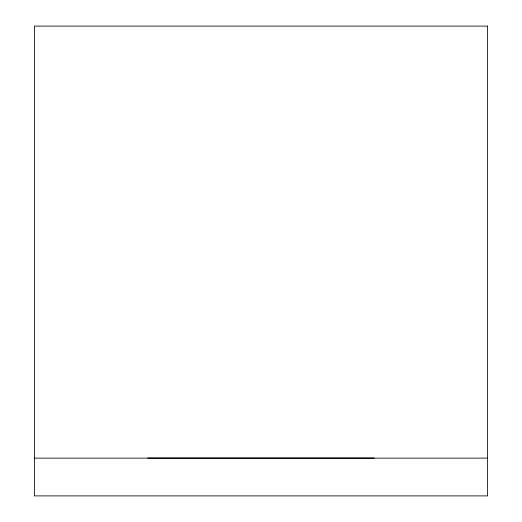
<?xml version="1.0" encoding="UTF-8"?>
<svg xmlns="http://www.w3.org/2000/svg" width="522" height="522" viewBox="0 0 522 522"><rect width="100%" height="100%" fill="white"/><g stroke="black" fill="none" stroke-linecap="round" stroke-linejoin="round"><path stroke-width="0.78" d="M147.706 458.055L374.294 458.055M34.419 458.133L487.581 458.133M487.581 26.1L34.419 26.1L34.419 495.9L487.581 495.9L487.581 26.1"/></g></svg>
